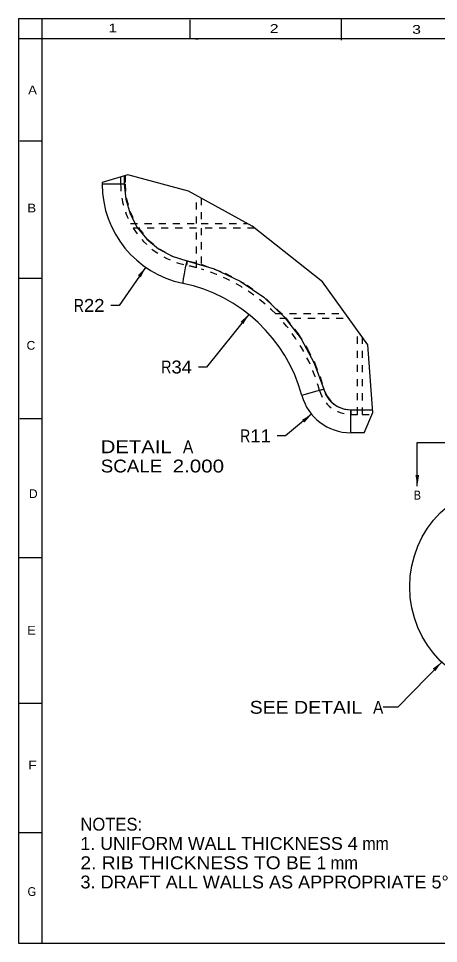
# Model space of a CAD drawing. Extents: x 0.1 to 21.5, y 0.8 to 16.6.
# Drawn here: x 0.09 to 7.28, y 0.75 to 16.59 of the extents above; entities that cross this region are included whole.
import ezdxf
from ezdxf.enums import TextEntityAlignment as Align

# ---------------------------------------------------------------- set-up
doc = ezdxf.new("R2010")
doc.units = 0
doc.header["$LTSCALE"] = 1.21
doc.linetypes.add('HIDDEN', pattern=[0.2, 0.1, -0.1])
doc.linetypes.add('PHANTOM', pattern=[0.8, 0.45, -0.05, 0.1, -0.05, 0.1, -0.05])
doc.layers.get('0').update_dxf_attribs({"linetype": 'CONTINUOUS'})
doc.layers.add('DEFAULT_2', color=7, linetype='HIDDEN')
doc.layers.add('DEFAULT_3', color=7, linetype='PHANTOM')
doc.dimstyles.get("Standard").update_dxf_attribs({"dimtxt": 2.5, "dimasz": 2.5, "dimexe": 1.25, "dimexo": 0.625, "dimtad": 1, "dimcen": 2.5, "dimazin": 3, "dimtfac": 1, "dimtmove": 0, "dimatfit": 3})

# ---------------------------------------------------------------- blocks, each defined once
blk = doc.blocks.new('*TEXT46')
at = {"color": 2, "linetype": 'BYBLOCK'}
blk.add_text('A', height=0.15, dxfattribs=at).set_placement((0.259, 15.293), (0.409, 15.293), align=Align.FIT)
blk = doc.blocks.new('*TEXT47')
at = {"color": 2, "linetype": 'BYBLOCK'}
blk.add_text('B', height=0.15, dxfattribs=at).set_placement((0.245, 13.271), (0.395, 13.271), align=Align.FIT)
blk = doc.blocks.new('*TEXT48')
at = {"color": 2, "linetype": 'BYBLOCK'}
blk.add_text('C', height=0.15, dxfattribs=at).set_placement((0.231, 10.919), (0.381, 10.919), align=Align.FIT)
blk = doc.blocks.new('*TEXT49')
at = {"color": 2, "linetype": 'BYBLOCK'}
blk.add_text('D', height=0.15, dxfattribs=at).set_placement((0.271, 8.378), (0.421, 8.378), align=Align.FIT)
blk = doc.blocks.new('*TEXT50')
at = {"color": 2, "linetype": 'BYBLOCK'}
blk.add_text('E', height=0.15, dxfattribs=at).set_placement((0.242, 6.04), (0.392, 6.04), align=Align.FIT)
blk = doc.blocks.new('*TEXT51')
at = {"color": 2, "linetype": 'BYBLOCK'}
blk.add_text('F', height=0.15, dxfattribs=at).set_placement((0.256, 3.731), (0.406, 3.731), align=Align.FIT)
blk = doc.blocks.new('*TEXT52')
at = {"color": 2, "linetype": 'BYBLOCK'}
blk.add_text('G', height=0.15, dxfattribs=at).set_placement((0.248, 1.564), (0.398, 1.564), align=Align.FIT)
blk = doc.blocks.new('*TEXT53')
at = {"color": 2, "linetype": 'BYBLOCK'}
blk.add_text('1', height=0.15, dxfattribs=at).set_placement((1.633, 16.353), (1.783, 16.353), align=Align.FIT)
blk = doc.blocks.new('*TEXT54')
at = {"color": 2, "linetype": 'BYBLOCK'}
blk.add_text('2', height=0.15, dxfattribs=at).set_placement((4.396, 16.345), (4.546, 16.345), align=Align.FIT)
blk = doc.blocks.new('*TEXT55')
at = {"color": 2, "linetype": 'BYBLOCK'}
blk.add_text('3', height=0.15, dxfattribs=at).set_placement((6.834, 16.33), (6.984, 16.33), align=Align.FIT)
blk = doc.blocks.new('*TEXT68')
at = {"linetype": 'BYBLOCK'}
blk.add_text('B', height=0.156, dxfattribs=at).set_placement((6.859, 8.351), (6.984, 8.351), align=Align.FIT)
blk = doc.blocks.new('*D79')
at = {"color": 2, "linetype": 'BYBLOCK'}
for p, q in [((5.112, 9.813), (4.664, 9.444)), ((4.664, 9.444), (4.524, 9.444))]:
    blk.add_line(p, q, dxfattribs=at)
blk.add_solid([(4.948, 9.719), (4.987, 9.67), (5.112, 9.813)], dxfattribs=at)
for s, p, p2 in [('R', (3.886, 9.334), (4.062, 9.334)), ('11', (4.062, 9.334), (4.414, 9.334))]:
    blk.add_text(s, height=0.22, dxfattribs=at).set_placement(p, p2, align=Align.FIT)
blk = doc.blocks.new('*D80')
at = {"color": 2, "linetype": 'BYBLOCK'}
for p, q in [((4.036, 11.524), (3.314, 10.623)), ((3.314, 10.623), (3.174, 10.623))]:
    blk.add_line(p, q, dxfattribs=at)
blk.add_solid([(3.895, 11.397), (3.943, 11.358), (4.036, 11.524)], dxfattribs=at)
for s, p, p2 in [('R', (2.536, 10.513), (2.712, 10.513)), ('34', (2.712, 10.513), (3.064, 10.513))]:
    blk.add_text(s, height=0.22, dxfattribs=at).set_placement(p, p2, align=Align.FIT)
blk = doc.blocks.new('*D81')
at = {"color": 2, "linetype": 'BYBLOCK'}
for p, q in [((2.27, 12.33), (1.816, 11.678)), ((1.816, 11.678), (1.676, 11.678))]:
    blk.add_line(p, q, dxfattribs=at)
blk.add_solid([(2.137, 12.194), (2.188, 12.158), (2.27, 12.33)], dxfattribs=at)
for s, p, p2 in [('R', (1.038, 11.568), (1.214, 11.568)), ('22', (1.214, 11.568), (1.566, 11.568))]:
    blk.add_text(s, height=0.22, dxfattribs=at).set_placement(p, p2, align=Align.FIT)
blk = doc.blocks.new('*TEXT89')
at = {"color": 4, "linetype": 'BYBLOCK'}
blk.add_text('NOTES:', height=0.22, dxfattribs=at).set_placement((1.154, 2.683), (2.21, 2.683), align=Align.FIT)
blk = doc.blocks.new('*TEXT90')
at = {"color": 4, "linetype": 'BYBLOCK'}
blk.add_text('1. UNIFORM WALL THICKNESS ', height=0.22, dxfattribs=at).set_placement((1.154, 2.353), (5.73, 2.353), align=Align.FIT)
blk = doc.blocks.new('*TEXT91')
at = {"color": 4, "linetype": 'BYBLOCK'}
blk.add_text('4', height=0.22, dxfattribs=at).set_placement((5.73, 2.353), (5.906, 2.353), align=Align.FIT)
blk = doc.blocks.new('*TEXT92')
at = {"color": 4, "linetype": 'BYBLOCK'}
blk.add_text(' mm', height=0.22, dxfattribs=at).set_placement((5.906, 2.353), (6.434, 2.353), align=Align.FIT)
blk = doc.blocks.new('*TEXT93')
at = {"color": 4, "linetype": 'BYBLOCK'}
blk.add_text('2. RIB THICKNESS TO BE ', height=0.22, dxfattribs=at).set_placement((1.154, 2.023), (5.202, 2.023), align=Align.FIT)
blk = doc.blocks.new('*TEXT94')
at = {"color": 4, "linetype": 'BYBLOCK'}
blk.add_text('1 mm', height=0.22, dxfattribs=at).set_placement((5.202, 2.023), (5.906, 2.023), align=Align.FIT)
blk = doc.blocks.new('*TEXT95')
at = {"color": 4, "linetype": 'BYBLOCK'}
blk.add_text('3. DRAFT ALL WALLS AS APPROPRIATE 5%%d', height=0.22, dxfattribs=at).set_placement((1.154, 1.693), (7.46, 1.693), align=Align.FIT)
blk = doc.blocks.new('*TEXT96')
at = {"color": 2, "linetype": 'BYBLOCK'}
blk.add_text('SEE DETAIL  ', height=0.22, dxfattribs=at).set_placement((4.052, 4.685), (6.164, 4.685), align=Align.FIT)
blk = doc.blocks.new('*TEXT97')
at = {"color": 2, "linetype": 'BYBLOCK'}
blk.add_text('A', height=0.22, dxfattribs=at).set_placement((6.164, 4.685), (6.34, 4.685), align=Align.FIT)
blk = doc.blocks.new('*TEXT104')
at = {"color": 2, "linetype": 'BYBLOCK'}
blk.add_text('DETAIL  ', height=0.22, dxfattribs=at).set_placement((1.501, 9.147), (2.909, 9.147), align=Align.FIT)
blk = doc.blocks.new('*TEXT105')
at = {"color": 2, "linetype": 'BYBLOCK'}
blk.add_text('A', height=0.22, dxfattribs=at).set_placement((2.909, 9.147), (3.085, 9.147), align=Align.FIT)
blk = doc.blocks.new('*TEXT106')
at = {"color": 2, "linetype": 'BYBLOCK'}
blk.add_text('SCALE  ', height=0.22, dxfattribs=at).set_placement((1.501, 8.817), (2.733, 8.817), align=Align.FIT)
blk = doc.blocks.new('*TEXT107')
at = {"color": 2, "linetype": 'BYBLOCK'}
blk.add_text('2.000', height=0.22, dxfattribs=at).set_placement((2.733, 8.817), (3.613, 8.817), align=Align.FIT)

msp = doc.modelspace()

# ---------------------------------------------------------------- linework, layer by layer
for p, q in [((0.093, 16.592), (0.093, 0.754)), ((0.093, 16.592), (21.505, 16.592)), ((0.5, 0.75), (0.5, 16.592)), ((3.032, 16.242), (3.032, 16.568)), ((5.621, 16.219), (5.621, 16.592)), ((0.093, 16.25), (21.5, 16.25)), ((3.125, 16.242), (3.172, 16.242)), ((0.49, 14.492), (0.117, 14.492)), ((1.965, 13.917), (1.526, 13.782)), ((1.526, 13.782), (1.526, 13.753)), ((1.904, 13.898), (1.904, 13.753)), ((3.002, 13.636), (1.965, 13.917)), ((1.545, 13.753), (1.526, 13.753)), ((1.904, 13.753), (1.545, 13.753)), ((4.092, 13.035), (3.002, 13.636)), ((5.3, 12.082), (4.092, 13.035)), ((2.973, 12.443), (2.949, 12.324)), ((0.49, 12.137), (0.093, 12.137)), ((6.075, 11.002), (5.3, 12.082)), ((6.161, 9.844), (6.075, 11.002)), ((5.203, 10.21), (5.016, 10.158)), ((5.319, 10.241), (5.203, 10.21)), ((5.777, 9.892), (6.157, 9.892)), ((5.777, 9.892), (5.778, 9.66)), ((6.011, 9.497), (6.161, 9.844)), ((0.49, 9.734), (0.117, 9.734)), ((6.011, 9.497), (5.781, 9.497)), ((6.922, 8.585), (6.922, 9.329)), ((0.49, 7.355), (0.093, 7.355)), ((0.49, 4.859), (0.093, 4.859)), ((0.49, 2.644), (0.093, 2.644)), ((21.5, 0.75), (0.093, 0.75))]:
    msp.add_line(p, q)
at = {"color": 2}
for p, q in [((7.339, 5.57), (6.59, 4.795)), ((6.59, 4.795), (6.34, 4.795))]:
    msp.add_line(p, q, dxfattribs=at)
for points in [[(1.904, 13.753), (1.93, 13.495), (2.005, 13.246), (2.127, 13.015), (2.292, 12.812), (2.493, 12.645), (2.723, 12.521), (2.973, 12.443)], [(2.973, 12.443), (3.446, 12.305), (3.89, 12.094), (4.293, 11.817), (4.641, 11.485), (4.931, 11.107), (5.158, 10.691), (5.319, 10.241)], [(2.949, 12.324), (2.929, 12.217), (2.914, 12.131), (2.906, 12.076), (2.906, 12.056)], [(5.016, 10.158), (4.964, 10.143), (4.946, 10.137)], [(5.319, 10.241), (5.357, 10.146), (5.414, 10.06), (5.489, 9.989), (5.577, 9.936), (5.674, 9.903), (5.777, 9.892)], [(5.778, 9.66), (5.779, 9.573), (5.78, 9.517), (5.781, 9.497)]]:
    msp.add_lwpolyline(points)
msp.add_circle((8.582, 6.859), 1.791, dxfattribs=at)
for centre, radius, start, end in [((3.259, 13.753), 1.732, 180, 258.2666), ((2.362, 9.435), 2.677, 15.1886, 78.2666), ((5.781, 10.364), 0.866, 195.1886, 270)]:
    msp.add_arc(centre, radius, start, end)
at = {"linetype": 'BYBLOCK'}
msp.add_solid([(6.953, 8.773), (6.89, 8.773), (6.922, 8.585)], dxfattribs=at)
at = {"color": 2, "linetype": 'BYBLOCK'}
msp.add_solid([(7.186, 5.457), (7.231, 5.414), (7.339, 5.57)], dxfattribs=at)
at = {"layer": 'DEFAULT_2'}
for p, q in [((1.841, 13.879), (1.841, 13.753)), ((1.917, 13.902), (1.917, 13.753)), ((1.847, 13.753), (1.841, 13.753)), ((1.917, 13.753), (1.904, 13.753)), ((3.141, 13.08), (3.141, 13.56)), ((3.219, 13.517), (3.219, 13.08)), ((2.011, 13.08), (3.141, 13.08)), ((3.141, 13.001), (2.057, 13.001)), ((3.141, 12.324), (3.141, 13.001)), ((3.219, 13.08), (4.01, 13.08)), ((3.219, 13.001), (3.219, 12.302)), ((4.134, 13.001), (3.219, 13.001)), ((4.491, 11.538), (5.691, 11.538)), ((4.566, 11.459), (5.747, 11.459)), ((5.896, 9.812), (5.896, 11.251)), ((5.975, 11.141), (5.975, 9.812)), ((5.324, 10.24), (5.271, 10.226)), ((5.781, 9.812), (5.896, 9.812)), ((5.975, 9.812), (6.147, 9.812))]:
    msp.add_line(p, q, dxfattribs=at)
for points in [[(1.917, 13.753), (1.937, 13.52), (1.998, 13.293), (2.098, 13.08)], [(2.148, 13.001), (2.312, 12.803), (2.511, 12.64), (2.738, 12.518), (2.984, 12.442)], [(2.984, 12.442), (2.978, 12.413), (2.973, 12.388), (2.971, 12.371), (2.97, 12.365)], [(2.984, 12.442), (3.062, 12.425), (3.141, 12.405)], [(3.219, 12.383), (3.633, 12.23), (4.01, 12.025), (4.334, 11.788), (4.599, 11.538)], [(4.67, 11.459), (4.879, 11.192), (5.041, 10.933), (5.165, 10.687), (5.257, 10.455), (5.324, 10.24)], [(5.271, 10.226), (5.255, 10.221), (5.25, 10.219)], [(5.324, 10.24), (5.372, 10.127), (5.447, 10.029), (5.544, 9.954), (5.658, 9.907), (5.78, 9.891)], [(5.78, 9.891), (5.781, 9.861), (5.781, 9.835), (5.781, 9.818), (5.781, 9.812)]]:
    msp.add_lwpolyline(points, dxfattribs=at)
for centre, radius, start, end in [((3.259, 13.753), 1.417, 180, 208.3234), ((3.259, 13.753), 1.417, 212.0055, 258.2666), ((2.362, 9.435), 2.992, 74.9172, 78.2666), ((2.362, 9.435), 2.992, 44.6382, 73.3497), ((2.362, 9.435), 2.992, 15.1886, 42.5561), ((5.781, 10.364), 0.551, 195.1886, 270)]:
    msp.add_arc(centre, radius, start, end, dxfattribs=at)
at = {"layer": 'DEFAULT_3'}
msp.add_line((6.922, 9.329), (14.827, 9.329), dxfattribs=at)

# ---------------------------------------------------------------- block references
at = {"color": 2}
for name in ['*TEXT53', '*TEXT54', '*TEXT55', '*TEXT46', '*TEXT47', '*TEXT48', '*TEXT104', '*TEXT105', '*TEXT106', '*TEXT107', '*TEXT49', '*TEXT50', '*TEXT96', '*TEXT97', '*TEXT51', '*TEXT52']:
    msp.add_blockref(name, (0, 0), dxfattribs=at)
msp.add_blockref('*TEXT68', (0, 0))
at = {"color": 4}
for name in ['*TEXT89', '*TEXT90', '*TEXT91', '*TEXT92', '*TEXT93', '*TEXT94', '*TEXT95']:
    msp.add_blockref(name, (0, 0), dxfattribs=at)

# ---------------------------------------------------------------- dimensions: what is measured, and where the dimension line sits
at = {"color": 2}
for center, mpoint, picture, middle in [((3.259, 13.753), (2.27, 12.33), '*D81', (1.302, 11.678)), ((2.362, 9.435), (4.036, 11.524), '*D80', (2.8, 10.623)), ((5.781, 10.364), (5.112, 9.813), '*D79', (4.15, 9.444))]:
    dim = msp.add_radius_dim(center=center, mpoint=mpoint, dimstyle='Standard', dxfattribs=at)
    dim.commit()
    dim.dimension.update_dxf_attribs({"geometry": picture, "text_midpoint": middle})

doc.saveas('drawing.dxf')
